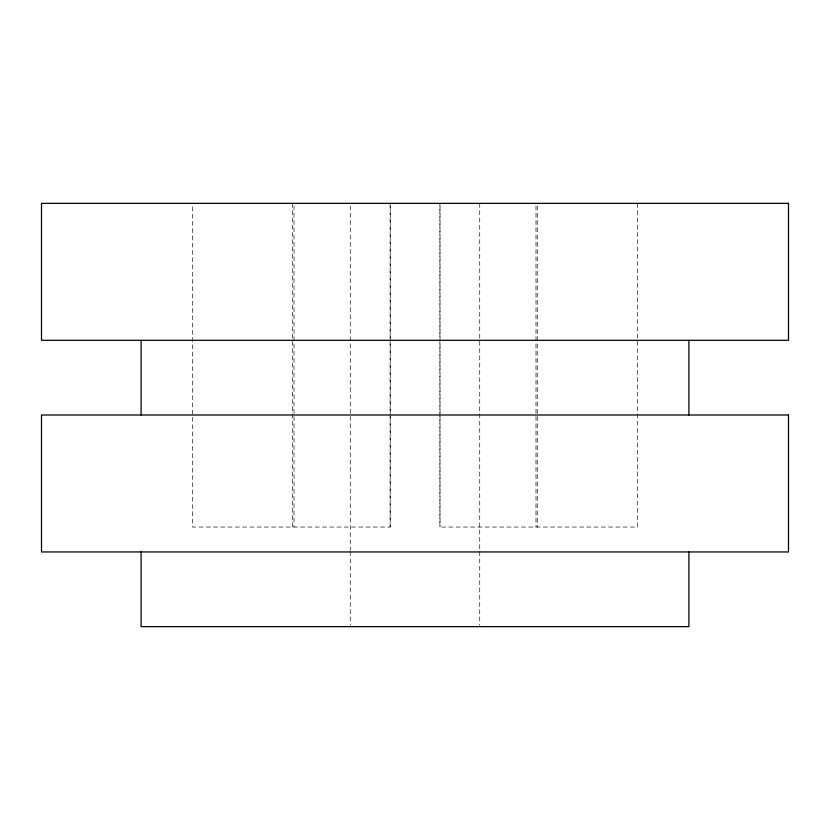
<?xml version="1.0" encoding="UTF-8"?>
<svg xmlns="http://www.w3.org/2000/svg" width="830" height="830" viewBox="0 0 830 830"><rect width="100%" height="100%" fill="white"/><g stroke="black" fill="none" stroke-linecap="round" stroke-linejoin="round"><path stroke-width="0.62" stroke-dasharray="4.15 3.11" d="M637.471 203.35L637.471 527.05L439.9 527.05L439.9 203.35M537.269 205.944L537.269 527.05M535.993 205.944L535.993 527.05M479.74 203.35L479.74 550.28M479.74 551.566L479.74 625.353M440.025 205.944L440.025 527.05M390.225 205.944L390.225 527.05L192.529 527.05L192.529 203.35M390.142 203.35L390.1 527.05M350.26 205.944L350.26 550.28M350.26 551.566L350.26 625.353M294.007 205.944L294.007 527.05M292.679 203.35L292.679 527.05"/><path stroke-width="1.25" d="M688.9 340.3L688.9 415M688.9 551.95L688.9 626.65L141.1 626.65L141.1 551.95M141.1 340.3L141.1 415M788.5 203.35L41.5 203.35L41.5 340.3L788.5 340.3L788.5 203.35M788.5 415L41.5 415L41.5 551.95L788.5 551.95L788.5 415"/></g></svg>
